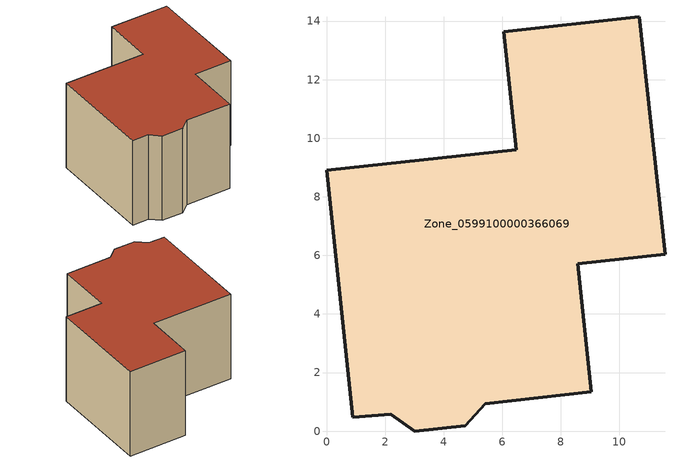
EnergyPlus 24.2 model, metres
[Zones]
Zone_0599100000366069
 floor ground (C_G): 8.57,5.72 9.04,1.34 5.41,0.93 4.73,0.19 3.02,0 2.19,0.58 0.89,0.47 0,8.91 6.48,9.61 6.05,13.64 10.68,14.14 11.56,6.04 z0
 wall outside (C_F): 11.56,6.04 10.68,14.14 6.05,13.64 6.48,9.61 0,8.91 0.89,0.47 2.19,0.58 3.02,0 4.73,0.19 5.41,0.93 9.04,1.34 8.57,5.72 11.56,6.04 z0:7.25
 roof outside (C_R): 6.48,9.61 0,8.91 0.89,0.47 2.19,0.58 3.02,0 4.73,0.19 5.41,0.93 9.04,1.34 8.57,5.72 11.56,6.04 10.68,14.14 6.05,13.64 z7.25
[BUILDING]
Pand.0599100000366069: North Axis=0; Terrain=City; Loads Convergence Tolerance Value=0.04; Temperature Convergence Tolerance Value=0.4; Solar Distribution=FullExterior; Maximum Number of Warmup Days=25; Minimum Number of Warmup Days=1
[Site:Location]
Rotterdam.The.Hague.AP_ZH_NLD Design_Conditions: Latitude=51.96; Longitude=4.45; Time Zone=1; Elevation=-4.5
[SITE:GROUNDTEMPERATURE:BUILDINGSURFACE]
18, 18, 18, 18, 18, 18, 18, 18, 18, 18, 18, 18
[MATERIAL] Thermal Absorptance=0.9; Solar Absorptance=0.7; Visible Absorptance=0.7
Name | Roughness | Thickness | Conductivity | Density | Specific Heat
G.D.1992-2005 | MediumSmooth | 0.15 | 0.06 | 540 | 1210
F.D.1992-2005 | Rough | 0.3 | 0.12 | 1920 | 840
R.D.1992-2005 | MediumRough | 0.2 | 0.08 | 1500 | 1000
[CONSTRUCTION]
C_G: G.D.1992-2005
C_F: F.D.1992-2005
C_R: R.D.1992-2005
[ZONE]
Zone_0599100000366069: Type=1; Multiplier=1; Ceiling Height=Autocalculate; Volume=Autocalculate; Floor Area=autocalculate; Part of Total Floor Area=Yes
[ZONEINFILTRATION:DESIGNFLOWRATE]
Infil_Zone_0599100000366069: Zone or ZoneList or Space or SpaceList=Zone_0599100000366069; Schedule=AlwaysOn; Design Flow Rate Calculation Method=Flow/Area; Flow Rate per Floor Area=0.0021; Constant Term Coefficient=1; Temperature Term Coefficient=0; Velocity Term Coefficient=0; Velocity Squared Term Coefficient=0
[HVACTEMPLATE:ZONE:IDEALLOADSAIRSYSTEM]
Zone_0599100000366069: Maximum Heating Supply Air Temperature=50; Minimum Cooling Supply Air Temperature=13; Maximum Heating Supply Air Humidity Ratio=0.0156; Minimum Cooling Supply Air Humidity Ratio=0.0077; Heating Limit=NoLimit; Cooling Limit=NoLimit; Dehumidification Control Type=ConstantSensibleHeatRatio; Cooling Sensible Heat Ratio=0.7; Dehumidification Setpoint=60; Humidification Control Type=None; Humidification Setpoint=30; Outdoor Air Method=None; Outdoor Air Flow Rate per Person=0.00944; Outdoor Air Flow Rate per Zone Floor Area=0; Outdoor Air Flow Rate per Zone=0; Demand Controlled Ventilation Type=None; Outdoor Air Economizer Type=NoEconomizer; Heat Recovery Type=None; Sensible Heat Recovery Effectiveness=0.7; Latent Heat Recovery Effectiveness=0.65
[ZONECONTROL:THERMOSTAT]
ThermostatControl_Zone_0599100000366069: Zone or ZoneList=Zone_0599100000366069; Control Type Schedule=DualSetpointControlType; Control 1=Thermostat_Zone_0599100000366069; Temperature Difference Between Cutout And Setpoint=0
[THERMOSTATSETPOINT:DUALSETPOINT]
Thermostat_Zone_0599100000366069: Heating Setpoint Temperature Schedule=HeatingSetpoint_Zone_0599100000366069; Cooling Setpoint Temperature Schedule=CoolingSetpoint_Zone_0599100000366069
[SCHEDULE:COMPACT]
HeatingSetpoint_Zone_0599100000366069: Through: 12/31, For: AllDays, Until: 24:00, 21
CoolingSetpoint_Zone_0599100000366069: Through: 12/31, For: AllDays, Until: 24:00, 24
DualSetpointControlType: Through: 12/31, For: AllDays, Until: 24:00, 4
AlwaysOn: Through: 12/31, For: AllDays, Until: 24:00, 1
